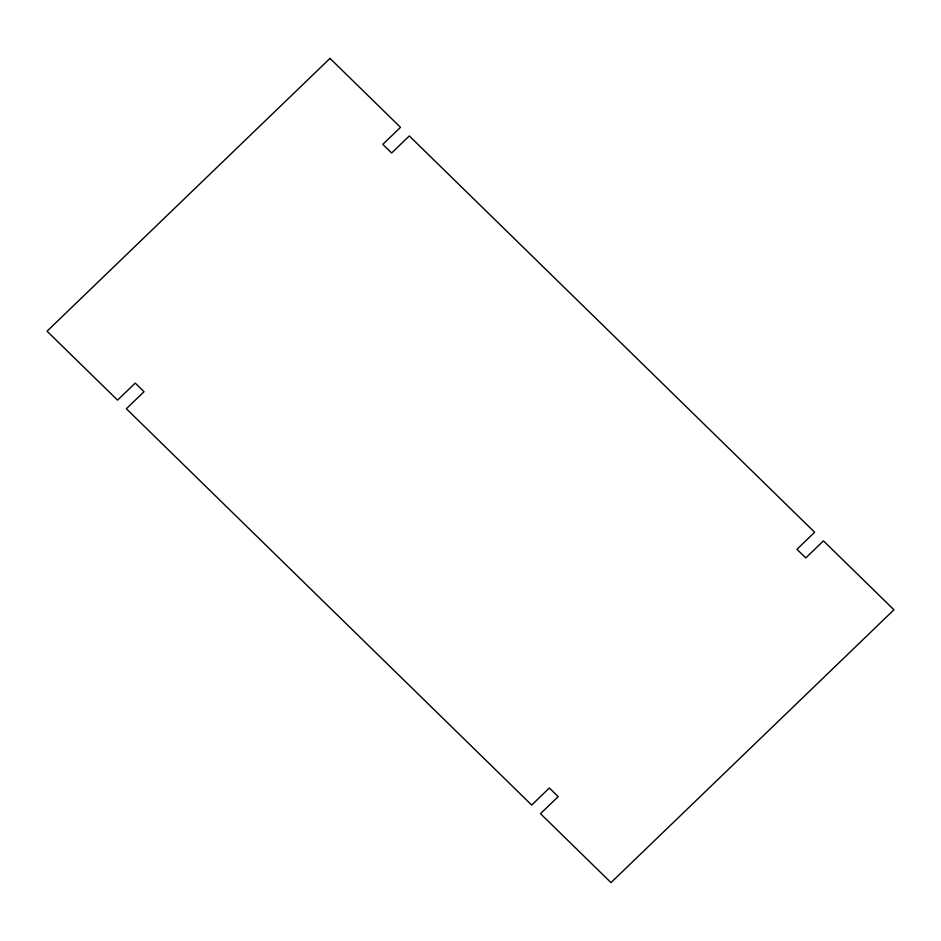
<?xml version="1.0" encoding="UTF-8"?>
<svg xmlns="http://www.w3.org/2000/svg" width="941" height="941" viewBox="0 0 941 941"><rect width="100%" height="100%" fill="white"/><g stroke="black" fill="none" stroke-linecap="round" stroke-linejoin="round"><path stroke-width="1.41" d="M330.009 58.401L47.05 331.208L117.543 400.125L135.222 383.081L144.044 391.691L126.353 408.747L531.689 805.061L549.368 788.005L558.178 796.627L540.499 813.671L610.991 882.599L893.95 609.792L823.457 540.875L805.778 557.919L796.956 549.309L814.647 532.253L409.311 135.939L391.632 152.995L382.822 144.373L400.501 127.329L330.009 58.401"/></g></svg>
